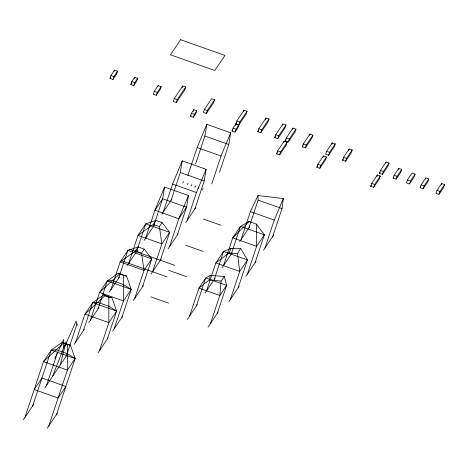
<?xml version="1.0" encoding="UTF-8"?>
<svg xmlns="http://www.w3.org/2000/svg" width="468" height="468" viewBox="0 0 468 468"><rect width="100%" height="100%" fill="white"/><g stroke="black" fill="none" stroke-linecap="round" stroke-linejoin="round"><path stroke-width="0.7" d="M24.927 417.433L43.495 361.618L51.246 350.099L62.267 342.301L63.361 343.266L67.392 344.7L67.386 370.083L48.818 425.898M75.67 342.067L84.954 314.157L92.711 302.638L103.726 294.84L104.82 295.811L108.857 297.238L108.851 322.622L99.561 350.532M90.289 320.358L99.573 292.447L107.324 280.929L118.346 273.131L119.439 274.102L123.47 275.529L123.464 300.912L114.18 328.823M63.607 348.075L63.701 339.446L54.85 358.435M189.61 315.994L198.894 288.083L205.709 277.969L210.202 275.4L224.359 276.489L221.124 281.098L219.808 295.495L210.524 323.4M272.739 236.475L282.023 208.564L283.304 198.531L257.985 195.536L250.38 211.618L241.096 239.528M177.267 235.123L186.551 207.213L188.475 195.53L164.584 187.065L162.659 198.748L153.375 226.658M171.025 200.439L180.315 172.528L182.239 160.846L206.131 169.311L204.206 180.993L194.922 208.904M195.595 163.952L204.879 136.042L206.803 124.353L230.695 132.818L228.77 144.507L219.486 172.417M224.359 276.489L226.617 285.375L219.808 295.495L198.894 288.083L209.36 279.882L210.202 275.4M60.331 364.853L66.017 341.886L52.621 376.301M109.962 78.419L110.934 75.512L114.566 70.118L117.556 71.177L116.585 74.084L112.952 79.478L109.962 78.419L110.77 77.22M114.18 71.282L114.566 70.118M112.952 79.478L113.917 76.571L117.556 71.177M130.818 84.474L131.789 81.567L134.696 77.249L137.68 78.308L136.714 81.216L133.807 85.533L130.818 84.474L131.912 82.854M134.31 78.413L134.696 77.249M133.807 85.533L134.772 82.625L137.68 78.308M32.678 405.92L51.246 350.099L56.3 349.789L67.392 353.72L75.143 358.564L56.575 414.385M46.595 385.252L57.178 353.434M66.357 355.902L76.939 324.084M154.294 91.324L153.323 94.232L156.312 95.291L160.191 89.528L161.156 86.621L158.166 85.568L154.294 91.324L157.277 92.383L161.156 86.621M157.78 86.726L158.166 85.568M156.312 95.291L157.277 92.383M83.427 330.548L92.711 302.638L97.759 302.328L108.851 306.259L116.602 311.103L107.318 339.013M98.04 308.839L107.324 280.929L112.378 280.619L123.47 284.55L131.215 289.394L121.932 317.304M174.266 98.555L173.295 101.462L176.284 102.521L184.766 89.926L185.732 87.019L182.742 85.96L174.266 98.555L177.249 99.614L185.732 87.019M110.852 289.815L120.136 261.91L127.887 250.392L138.13 246.964L144.226 249.128L151.778 258.857L142.494 286.767M176.284 102.521L177.249 99.614M118.603 278.302L127.887 250.392L151.778 258.857L144.027 270.375L134.743 298.286M182.163 87.703L182.742 85.96M128.706 263.297L137.99 235.386L145.747 223.868L155.99 220.44L162.086 222.604L169.638 232.333L160.354 260.243M136.463 251.778L145.747 223.868L169.638 232.333L161.881 243.851L152.597 271.762M145.624 238.171L154.908 210.261L164.584 187.065M190.412 116.187L191.377 113.279L193.799 109.676L196.788 110.735L195.817 113.642L193.395 117.24L190.412 116.187L191.219 114.982M193.22 111.425L193.799 109.676M193.395 117.24L194.366 114.332L196.788 110.735M163.274 211.951L172.557 184.047L182.239 160.846M204.358 109.489L203.393 112.396L206.376 113.455L213.636 102.673L214.601 99.766L211.618 98.707L204.358 109.489L207.347 110.547L214.601 99.766M206.376 113.455L207.347 110.547M187.844 175.465L197.127 147.555L206.803 124.353M169.515 246.636L178.799 218.731L188.475 195.53M187.165 220.416L196.449 192.512L206.131 169.311M211.735 183.93L221.019 156.019L230.695 132.818M232.099 131.081L233.064 128.173L235.732 124.213L238.715 125.272L237.75 128.179L235.082 132.14L232.099 131.081L232.859 129.946M235.34 125.377L235.732 124.213M235.837 123.891L236.802 120.984L244.062 110.202L247.046 111.261L246.08 114.169L238.826 124.95L235.837 123.891L236.644 122.692M235.082 132.14L236.047 129.232L238.715 125.272M238.826 124.95L239.791 122.043L247.046 111.261M243.676 111.366L244.062 110.202M196.425 305.873L205.709 277.969L226.617 285.375L217.333 313.285M257.786 131.666L258.757 128.758L266.011 117.983L269.001 119.042L268.029 121.949L260.775 132.725L257.786 131.666L258.593 130.473M206.528 290.868L215.812 262.957L223.564 251.445L231.063 248.373L240.692 248.391L247.455 259.91L238.171 287.814M260.775 132.725L261.741 129.817L269.001 119.042M265.432 119.726L266.011 117.983M214.28 279.349L223.564 251.445L247.455 259.91L239.704 271.422L230.42 299.333M223.441 265.748L232.725 237.838L240.517 226.266M231.198 254.229L240.482 226.319L249.111 221.516L256.476 224.131L264.373 234.784L255.089 262.694M274.751 137.68L275.716 134.772L282.976 123.991L285.96 125.05L284.994 127.957L277.74 138.739L274.751 137.68L275.558 136.481M277.74 138.739L278.706 135.831L285.96 125.05M282.59 125.155L282.976 123.991M248.847 228.01L258.131 200.099L257.985 195.536M276.6 153.873L277.571 150.965L284.211 141.102L287.194 142.161L286.229 145.068L279.589 154.931L276.6 153.873L277.384 152.714M279.589 154.931L280.554 152.024L287.194 142.161M283.824 142.266L284.211 141.102M285.357 140.868L286.322 137.961L292.962 128.097L295.951 129.156L294.986 132.064L288.341 141.927L285.357 140.868L286.135 139.71M288.341 141.927L289.312 139.019L295.951 129.156M292.576 129.262L292.962 128.097M247.332 274.213L256.616 246.303L256.476 224.131M264.987 247.993L274.271 220.083L283.304 198.531M302.322 146.882L303.287 143.974L309.927 134.111L312.916 135.164L311.945 138.072L305.306 147.941L302.322 146.882L303.1 145.718M305.306 147.941L306.271 145.033L312.916 135.164M309.541 135.27L309.927 134.111M316.848 167.228L317.819 164.321L323.476 155.914L326.465 156.973L325.494 159.88L319.837 168.287L316.848 167.228L317.655 166.029M322.897 157.657L323.476 155.914M319.837 168.287L320.802 165.379L326.465 156.973M326.57 151.322L325.605 154.229L328.589 155.288L334.251 146.876L335.217 143.968L332.233 142.916L326.57 151.322L329.56 152.381L335.217 143.968M331.847 144.074L332.233 142.916M328.589 155.288L329.56 152.381M342.57 160.237L343.535 157.33L349.198 148.923L352.182 149.982L351.216 152.89L345.554 161.296L342.57 160.237L343.377 159.038M348.613 150.667L349.198 148.923M345.554 161.296L346.519 158.389L352.182 149.982M370.697 186.311L371.662 183.403L377.325 174.997L380.314 176.056L379.343 178.957L373.686 187.37L370.697 186.311L371.504 185.112M376.746 176.74L377.325 174.997M373.686 187.37L374.652 184.462L380.314 176.056M379.454 173.306L380.42 170.399L386.082 161.992L389.066 163.051L388.101 165.959L382.438 174.365L379.454 173.306L380.262 172.107M385.69 163.156L386.082 161.992M382.438 174.365L383.403 171.458L389.066 163.051M393.143 178.156L394.109 175.248L398.759 168.34L401.749 169.398L400.778 172.306L396.127 179.215L393.143 178.156L393.916 177.009M398.373 169.504L398.759 168.34M396.127 179.215L397.098 176.307L401.749 169.398M407.441 179.975L406.476 182.883L409.459 183.942L414.116 177.033L415.081 174.125L412.092 173.066L407.441 179.975L410.43 181.034L415.081 174.125M409.459 183.942L410.43 181.034M420.159 187.732L421.13 184.825L425.781 177.916L428.764 178.975L427.799 181.882L423.148 188.791L420.159 187.732L420.937 186.58M425.394 179.074L425.781 177.916M423.148 188.791L424.113 185.884L428.764 178.975M436.96 190.435L435.995 193.343L438.978 194.401L443.635 187.492L444.6 184.585L441.611 183.526L436.96 190.435L439.949 191.494L444.6 184.585M441.225 184.69L441.611 183.526M438.978 194.401L439.949 191.494M240.692 248.391L237.51 253.732L239.704 271.422L215.812 262.957L229.033 252.972L231.063 248.373M64.993 346.016L76.085 321.054L77.243 325.172M144.226 249.128L141.535 253.129L144.027 270.375L120.136 261.91L135.433 250.965L138.13 246.964M162.086 222.604L159.389 226.606L161.881 243.851L137.99 235.386L153.293 224.441L155.99 220.44M23.4 419.702L33.55 404.627M44.752 387.99L67.222 354.615M74.143 344.331L84.293 329.261M88.762 322.622L98.912 307.552M109.383 291.991L119.533 276.921M127.243 265.467L137.393 250.398M144.156 240.347L154.305 225.272M161.811 214.128L171.961 199.058M182.713 183.082L183.678 181.642M187.147 184.655L188.113 183.216M190.956 186.007L191.921 184.567M62.267 342.301L70.452 345.197L75.143 358.564L67.386 370.083L43.495 361.618L63.361 343.266M194.834 187.381L195.799 185.936M198.005 188.505L198.97 187.065M103.726 294.84L111.91 297.742L116.602 311.103L108.851 322.622L84.954 314.157L104.82 295.811M118.346 273.131L126.53 276.032L131.215 289.394L123.464 300.912L99.573 292.447L119.439 274.102M202.158 189.973L203.13 188.534M47.215 428.279L57.365 413.203M97.964 352.907L108.108 337.837M112.577 331.198L122.727 316.128M133.204 300.567L143.348 285.498M151.059 274.043L161.208 258.974M168.047 248.812L178.197 233.743M185.702 222.592L195.852 207.523M187.206 319.568L197.356 304.493M205.066 293.044L215.21 277.969M221.978 267.918L232.128 252.849M239.634 241.699L249.777 226.629M256.54 246.42L264.291 234.901M208.044 327.085L218.193 312.016M228.881 301.62L239.031 286.545M245.87 276.383L256.019 261.314M263.525 250.164L273.669 235.094M249.111 221.516L232.725 237.838L256.616 246.303M229.033 252.972L237.51 253.732M209.36 279.882L221.124 281.098M123.47 275.529L126.53 276.032M108.857 297.238L111.91 297.742M67.392 344.7L70.452 345.197M131.789 81.567L134.772 82.625M343.535 157.33L346.519 158.389M380.42 170.399L383.403 171.458M394.109 175.248L397.098 176.307M421.13 184.825L424.113 185.884M110.934 75.512L113.917 76.571M286.322 137.961L289.312 139.019M303.287 143.974L306.271 145.033M236.802 120.984L239.791 122.043M258.757 128.758L261.741 129.817M275.716 134.772L278.706 135.831M191.377 113.279L194.366 114.332M233.064 128.173L236.047 129.232M317.819 164.321L320.802 165.379M371.662 183.403L374.652 184.462M277.571 150.965L280.554 152.024M204.879 136.042L228.77 144.507M197.127 147.555L221.019 156.019M180.315 172.528L204.206 180.993M258.131 200.099L282.023 208.564M172.557 184.047L196.449 192.512M250.38 211.618L274.271 220.083M240.482 226.319L264.373 234.784M203.252 218.989L221.036 225.289M153.293 224.441L159.389 226.606M185.597 245.203L203.387 251.509M135.433 250.965L141.535 253.129M129.209 249.21L174.798 265.362M168.685 270.329L186.469 276.629M121.458 260.723L167.047 276.875M107.324 280.929L131.215 289.394M150.825 296.852L168.615 303.153M92.711 302.638L116.602 311.103M51.246 350.099L75.143 358.564M180.613 39.721L170.463 54.797L214.818 70.51L224.968 55.44L180.613 39.721M41.962 378.009L34.211 389.528L58.102 397.993L65.859 386.474L41.962 378.009M162.659 198.748L154.908 210.261L178.799 218.731L186.551 207.213L162.659 198.748"/></g></svg>
